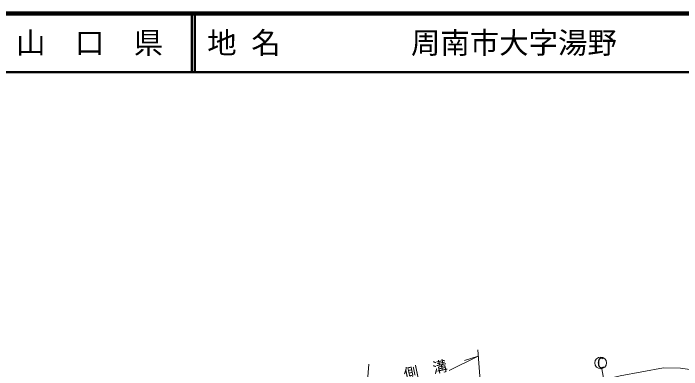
# Model space of a CAD drawing. Units: millimetres, scale not verified. Extents: x 40000 to 680000, y 20000 to 380000.
# Drawn here: x 337419 to 451048, y 319414 to 380000 of the extents above; entities that cross this region are included whole.
import ezdxf
from ezdxf.enums import TextEntityAlignment as Align

# ---------------------------------------------------------------- set-up
doc = ezdxf.new("R2010")
doc.units = ezdxf.units.MM
doc.header["$LTSCALE"] = 1000
for name, color, linetype, lineweight in [('M-BGD', 7, 'Continuous', 13), ('M-STR-HTXT', 7, 'Continuous', 13), ('M-STR-STRC', 7, 'Continuous', 13), ('M-TTL', 2, 'Continuous', 140), ('M-TTL-LINE', 7, 'Continuous', 50)]:
    doc.layers.add(name, color=color, linetype=linetype, lineweight=lineweight)
doc.layers.add('M-TTL-TXT', color=7, linetype='Continuous')
doc.styles.add('ＭＳ ゴシック', font='')
doc.styles.get('ＭＳ ゴシック').set_extended_font_data('MS Gothic')

msp = doc.modelspace()

# ---------------------------------------------------------------- linework, layer by layer
at = {"layer": 'M-BGD'}
msp.add_lwpolyline([(435407, 317114), (440581, 318372), (447992, 319721), (450871, 319686), (454354, 319126), (458433, 318496), (465405, 318028), (475334, 317974), (479372, 317434), (483332, 316473), (489962, 314091), (494567, 311802), (498712, 308442), (504766, 299132), (511101, 288301)], dxfattribs=at)
at = {"layer": 'M-STR-HTXT'}
for p, q in [((418926, 290639), (416388, 322792)), ((411541, 319264), (416473, 321717)), ((416473, 321717), (414144, 320940)), ((395686, 291727), (397839, 320353)), ((440231, 304736), (437470, 319578))]:
    msp.add_line(p, q, dxfattribs=at)
at = {"layer": 'M-STR-STRC'}
msp.add_circle((437287, 320562), 1000, dxfattribs=at)
at = {"layer": 'M-TTL'}
msp.add_line((680000, 380000), (40000, 380000), dxfattribs=at)
at = {"layer": 'M-TTL-LINE'}
for p, q in [((367750, 380000), (367750, 370000)), ((368250, 380000), (368250, 370000)), ((40000, 370000), (680000, 370000))]:
    msp.add_line(p, q, dxfattribs=at)

# ---------------------------------------------------------------- texts
at = {"layer": 'M-STR-HTXT', "style": 'ＭＳ ゴシック'}
msp.add_text('側\u3000溝', height=1833, rotation=11.941, dxfattribs=at).set_placement((407796, 317948), align=Align.BOTTOM_CENTER)
at = {"layer": 'M-STR-STRC', "style": 'ＭＳ ゴシック'}
msp.add_text('C', height=1833, dxfattribs=at).set_placement((437287, 320562), align=Align.MIDDLE_CENTER)
at = {"layer": 'M-TTL-TXT', "style": 'ＭＳ ゴシック'}
msp.add_text('山\u3000口\u3000県', height=3666, dxfattribs=at).set_placement((350375, 375000), align=Align.MIDDLE_CENTER)
for s, p in [('地 名', (370380, 375000)), ('周南市大字湯野', (405024, 375000))]:
    msp.add_text(s, height=3666, dxfattribs=at).set_placement(p, align=Align.MIDDLE_LEFT)

doc.saveas('drawing.dxf')
